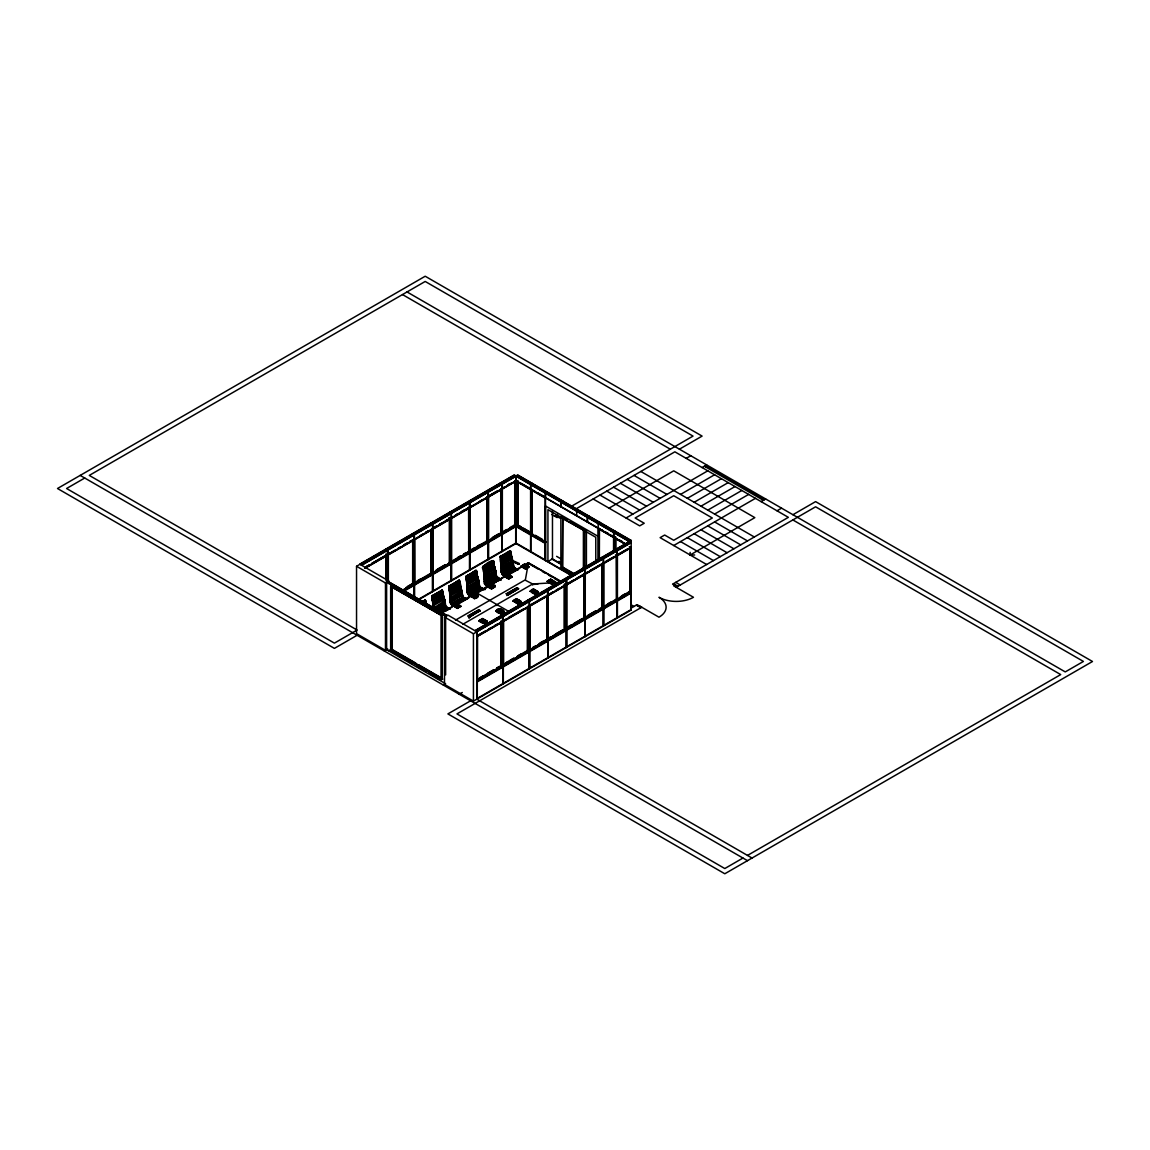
<?xml version="1.0" encoding="UTF-8"?>
<svg xmlns="http://www.w3.org/2000/svg" width="1150" height="1150" viewBox="0 0 1150 1150"><rect width="100%" height="100%" fill="white"/><g stroke="black" fill="none" stroke-linecap="round" stroke-linejoin="round"><path stroke-width="1.5" d="M432.544 596.994L432.055 595.686L432.386 601.306M433.809 607.789L431.854 595.916L440.479 591.273M432.544 600.056L432.544 598.431M432.846 596.548L434.125 607.804M433.119 598.129L434.355 608.106M433.133 597.339L432.745 595.527L433.421 595.815M433.363 607.66L432.673 597.439M433.421 596.548L434.614 608.264M433.536 607.588L432.601 600.976M444.993 601.335L441.931 589.993L443.181 595.312M450.383 608.882L445.812 606.539L445.05 601.306M449.406 591.474L448.974 585.911L449.679 587.161M449.564 588.599L449.65 591.56M450.441 599.409L449.204 585.954L449.046 586.701C452.338 587.751 459.396 577.027 459.31 581.224M449.866 586.716C451.964 591.617 447.494 608.163 456.694 603.908M450.455 586.716C452.582 592.624 448.011 603.017 455.673 605.274M453.833 605.317L452.784 604.771M466.828 598.949C459.482 598.029 462.487 587.808 459.655 581.411M449.679 590.194L451.433 604.052L463.335 597.195L462.142 593.012L462.041 594.78M476.445 572.254C476.416 565.886 470.35 577.976 466.066 576.869C466.929 579.356 466.584 590.41 468.481 594.823M467.691 592.681L466.584 578.766M467.159 578.479L468.409 587.19M467.475 576.883C469.603 582.806 465.046 593.184 472.693 595.441M477.811 596.548C466.699 602.241 486.622 594.751 473.455 593.989C462.171 598.058 471.011 587.233 479.378 585.997L480.801 587.779M470.853 595.484L469.804 594.952L481.606 588.153L484.84 589.548M471.931 596.318L470.968 595.384L470.034 595.944L482.713 588.642L484.423 589.217M471.989 595.815L468.366 594.133L467.834 589.059L479.162 582.331L478.831 580.664M479.119 582.547L477.494 576.337M482.713 588.642L479.579 586.414L479.162 583.122M483.719 570.127L483.129 566.202L483.446 571.823M483.618 568.948L484.869 578.306M483.906 568.804L485.199 578.321M483.92 567.999L483.92 567.065M486.479 585.134L484.581 582.676L484.998 578.277L483.733 571.306L494.155 565.297L493.709 561.746M484.495 567.065C486.622 572.973 482.066 583.366 489.728 585.609M489.009 586.126L487.873 585.508L499.589 578.752L500.868 579.284L497.777 577.976M495.851 570.874L496.139 572.729L492.991 560.956M497.835 577.947L496.139 575.474L494.284 565.872M500.739 557.678L500.149 556.384L500.466 561.991M500.638 559.116L501.731 573.016M501.515 569.926L500.652 556.945M500.94 557.232L502.162 567.669M501.228 557.089L502.449 567.525M501.515 557.232C503.657 563.141 499.086 573.534 506.747 575.791M507.725 574.367L511.937 577.084L508.616 578.881L504.088 576.251L516.767 568.991L515.531 568.445L503.743 575.244L504.908 575.834L516.623 568.934L518.046 569.854L515.056 568.287M504.908 575.834L503.858 575.288M513.087 562.019L510.729 551.914M503.499 575.316L501.788 573.059L513.432 566.332L511.319 555.967M513.346 566.073L515.531 568.445M434.039 602.931L433.967 603.994L433.967 602.931M467.935 584.315L467.489 582.044L468.007 584.329M485.041 573.447L485.027 574.511L485.113 573.447M501.989 564.664L501.731 563.457M432.544 598.719L432.558 597.626M449.564 588.886L449.406 588.469M466.584 579.068L466.613 577.976M466.9 577.817L468.122 587.334M483.604 569.236L483.632 568.143M500.638 559.403L500.652 558.311M432.63 599.481L432.544 598.115L442.75 592.236L442.506 590.511L432.544 596.261M449.679 589.792L449.564 588.283L449.391 590.554M483.704 569.997L483.719 568.574M500.724 560.165L500.753 558.871L510.859 553.049L510.183 550.692L513.015 566.059L515.071 568.617M443.914 603.189L444.073 605.921L445.783 608.278M444.202 603.003L445.683 607.804M445.338 605.648L445.064 602.816L435.074 608.997M479.119 583.151L479.435 586.126M494.989 573.117L495.147 576.438L497.202 579.011M495.089 573.347L495.564 576.61L497.476 578.838M449.564 587.161L449.564 586.442M483.604 567.511L483.719 566.72M500.638 557.678C498.18 555.393 505.267 556.557 507.179 553.035M467.576 591.416L467.791 590.238L479.147 583.697L479.147 582.087M500.739 560.294L500.652 558.9L510.83 552.92M460.115 588.901L458.649 583.395M482.741 589.648L478.371 586.342L476.1 574.655M501.041 571.018L502.133 574.669M500.868 571.133L503.154 575.733M450.987 594.162L450.671 592.94M467.806 589.073L467.806 587.679M501.918 568.948L502.104 574.037M501.429 568.761L500.768 558.124M432.644 596.994L442.606 590.884M467.949 588.929L467.878 587.363L478.918 580.994M483.719 567.511L493.652 561.258L492.89 560.74M484.883 578.292L484.653 583.007L496.441 576.207L500.638 579.241M445.05 604.584L436.339 609.442M468.481 594.636L467.475 591.474L479.119 584.761L467.576 591.531M484.481 581.814L484.768 577.041M496.139 575.058L484.495 581.641L496.168 575.489M501.501 571.996L501.874 569.192L513.216 562.681L512.842 561.027M451.389 598.288L451.116 601.852L452.683 604.296M468.338 589.073L468.467 588.009M485.142 578.766L485.444 583.711L489.009 585.982L485.228 584.085M502.449 568.804L502.09 571.794L503.24 574.367M468.179 588.153L467.446 591.646M501.874 569.092L501.788 567.209M502.219 568.503L501.802 571.938L502.952 574.526M462.07 594.837L450.441 601.306L450.771 600.07L462.128 593.529M501.601 572.01L513.159 565.096L501.515 571.809L501.587 572.858M432.486 597.526L432.357 600.386M449.693 588.354L449.693 587.607M450.771 599.926L450.8 598.676L462.128 591.977L460.144 585.091L449.607 591.057M466.541 577.861L466.411 580.721M466.713 577.789L466.828 590.784M467.791 590.238L467.949 589.073M483.561 568.043L484.207 582.058L486.191 585.278M501.889 570.055L501.63 571.751M484.883 578.766L496.196 572.628M450.441 599.351L450.369 602.658L452.554 605.518M501.515 569.854L501.889 574.152L505.885 576.553M450.728 599.538L450.628 602.312L452.424 604.799M467.561 588.34L467.001 590.683M484.308 579.169L483.647 572.355M484.495 579.082L483.805 572.283M501.342 569.336L500.667 562.523M496.455 576.294L496.139 573.332L484.711 580.333L485.357 584.114M445.754 607.789L444.418 604.627M441.873 590.194L431.854 595.973M463.277 597.224L466.584 598.891L465.649 598.46L453.014 605.777L456.306 603.448M457.556 608.307L460.791 606.381M469.962 595.844C471.759 590.094 483.273 597.31 474.576 598.532L470.034 595.743L473.268 593.702M479.061 620.756L482.583 618.499L486.982 621M483.719 623.286L487.011 621.244L483.747 623.357C472.463 615.897 484.423 627.541 487.039 621.431M507.38 574.037L504.016 576.193L507.308 573.994M496.096 610.923C497.95 605.461 509.45 612.246 500.782 613.697C490.044 611.254 501.889 606.151 504.074 611.786M527.577 566.202L524.572 564.492L521.094 566.26L525.723 569.121L521.051 566.332L524.558 564.104L529 566.648L525.651 569.049L528.971 566.821M530.136 591.273L533.643 589.016L538.099 591.56M533.428 589.087C526.93 590.194 534.951 596.965 538.114 591.948M551.813 584.027L555.091 582.087L550.692 579.586L547.227 581.354L551.842 584.214L555.076 581.914L551.741 584.114L547.17 581.411L550.562 579.212M465.692 598.474L464.571 597.971L452.683 604.842L451.433 604.052L463.249 597.137M516.623 568.934L515.646 568.488L503.743 575.359L502.665 574.669L514.424 567.741M445.395 607.43L446.689 608.12M495.664 573.074L495.707 576.078L497.763 578.637M448.874 586.414L459.411 580.391L448.902 586.399M475.87 570.572L478.932 581.268M509.967 550.879L511.276 555.996M521.051 601.594L517.744 603.736L520.95 601.896L516.465 599.207L513.13 601.076L516.408 598.949M451.907 604.454L450.613 602.658L450.714 596.692M446.703 607.459L449.808 608.767L445.266 611.239M467.734 592.71L479.421 586.04M515.674 568.56L514.352 567.741M443.224 595.283L443.569 596.433L432.86 602.614L433.622 605.849L432.644 600.027M433.291 604.167L444.029 597.856L443.426 596.045M460.446 586.212L449.981 592.681L450.541 596.045M450.8 598.676L450.196 594.291L461.035 587.995L460.575 586.572M475.927 570.529L465.908 576.581L476.431 570.558L477.149 575.158L466.627 581.224L467.576 586.673M467.561 586.212L467.302 584.372L478.055 578.177L477.279 575.618M467.662 586.198L478.587 579.902M484.581 576.394L484.337 574.54L495.075 568.344L494.5 566.548M484.552 576.164L495.621 570.069M511.52 556.729L500.954 563.299L501.716 566.548L500.667 561.574L511.218 555.608M484.797 577.645L495.981 571.191L484.84 577.846M494.931 586.471C484.121 591.79 503.283 585.307 490.734 584.243C479.794 585.364 500.48 593.026 487.054 585.911L490.389 583.783L494.946 586.299M511.951 576.639L508.631 578.824L511.937 577.084M487.039 621.575L484.207 619.749M538.085 592.149L533.887 589.461M494.96 586.831L491.668 588.786M504.031 611.383L500.782 613.697L496.168 611.038M538.056 591.79L534.822 593.874L530.193 591.172L533.499 589.375L537.97 592.063L534.822 594.033M460.877 606.567L456.291 603.851M486.896 621.546L483.647 623.429L487.025 621.589L482.425 618.872L479.205 620.727M453.114 605.576L456.679 603.462M487.054 585.954L490.288 583.869M521.094 566.303L524.342 564.219M547.227 581.383L550.893 579.284M496.225 610.909L499.445 609.04L503.93 611.728L500.667 613.597M547.299 581.411L550.519 579.557L554.99 582.231M500.681 613.467L503.916 611.613M517.701 603.649L520.936 601.781M453.114 605.662L454.969 605.633M504.174 576.179L507.768 574.425M521.194 566.346L524.572 564.492L528.899 567.065L525.651 568.919M84.741 478.026L66.585 488.506L334.406 643.137L357.104 630.042L89.283 475.41L425.198 281.463L693.033 436.094L571.564 506.216M356.543 566.289L359.936 564.319L388.887 581.023L385.48 582.992L356.543 566.289L356.543 633.636L385.48 650.354L385.48 582.992M360.166 564.19L385.825 549.427M386.213 549.154L412.39 534.089M412.721 533.844L430.79 523.466M431.092 523.293L449.478 512.684M449.779 512.497L467.806 502.104M468.064 501.889L486.493 491.309M486.723 491.122L500.236 483.374M500.423 483.216L514.165 475.281M361.646 565.038L517.687 474.95L631.163 540.457L631.178 610.061L473.426 701.126L444.489 684.423L444.489 617.061L447.896 615.092L476.833 631.81L473.426 633.765L444.489 617.061M414.589 598.273L414.417 534.836L432.4 524.4M451.088 518.061L432.702 528.684L432.702 524.227L451.088 513.604M451.303 580.894L451.289 513.288L469.459 503.053L469.459 552.589L451.763 562.81L451.016 562.379L468.711 552.158L468.596 507.538L469.459 508.041L451.763 518.262L451.016 517.816M501.889 484.337L488.376 492.085L486.608 490.935M515.703 543.188L502.234 550.965L502.119 484.193L516.149 476.244M517.816 475.281L532.177 483.575M365.887 566.835L368.848 565.124L366.002 566.893M371.809 563.414L386.616 554.875L387.478 555.364L387.478 582.101M387.478 554.372L390.454 552.661M403.779 544.956L406.741 543.246M409.702 541.535L412.663 539.824L412.663 584.387L402.299 590.367M425.673 532.321L428.634 530.61M433.665 527.706L436.612 525.996M439.573 524.299L442.52 522.589M445.481 520.893L449.909 518.334L450.024 562.954L432.299 573.174L433.047 573.606L450.771 563.385L450.771 518.822L449.161 517.902M455.328 515.2L458.275 513.504M461.222 511.793L464.169 510.097M489.268 495.607L496.613 491.366M510.312 483.46L507.366 485.156L510.427 483.518M371.924 563.486L386.731 554.933L386.731 579.887M387.593 554.429L395.011 550.16M397.972 548.449L400.933 546.739M403.894 545.028L406.856 543.317M409.817 541.607L413.526 540.327L413.526 584.876L403.161 590.87M419.894 535.785L422.841 534.089M425.787 532.378L428.734 530.682M433.78 527.764L436.727 526.067M439.688 524.357L450.024 518.391M455.429 515.272L458.39 513.561M461.337 511.865L468.711 507.596M469.329 507.251L472.276 505.54L469.214 507.179L469.214 551.741L486.924 541.506L487.039 497.016L487.787 497.447L470.077 507.682L470.077 552.23L469.329 551.799L487.039 541.578L486.924 496.958M479.651 501.285L482.612 499.574M489.382 495.664L498.194 490.576M501.601 488.621L504.534 486.91M364.823 567.87L387.478 554.846L387.435 550.361L361.819 565.153L359.936 564.061L514.28 474.95L631.163 542.441L476.833 631.537L476.833 699.157M414.417 539.293L432.4 528.856M469.761 507.337L488.146 496.714L488.146 492.257L469.717 502.852L469.617 570.328L469.617 552.762L451.605 563.155M488.419 496.57L501.889 488.793M502.119 488.649L516.149 480.7M364.708 568.244L515.991 480.916M365.283 568.186L387.478 555.364M413.526 540.327L388.341 554.861L388.341 581.598M430.891 523.092L432.587 524.084L432.587 591.704L432.443 529.402L414.733 539.623L414.733 584.186L432.443 573.965L430.833 573.031L430.833 530.265M450.771 518.822L433.047 529.058L432.299 528.626M532.292 483.374L530.466 484.552L516.106 476.258M532.364 483.733L547.069 492.171M530.466 489.009L516.106 480.714M534.635 490.949L530.955 489.814L545.071 497.964L545.819 497.533M388.657 581.814L446.847 615.408M545.402 493.12L530.711 484.696L530.711 489.152L545.402 497.576L545.402 493.12L547.184 491.984M545.661 493.264L560.869 502.061L562.652 500.911M547.271 492.344L562.523 501.098M442.017 679.449L391.101 650.052L391.101 586.141L442.017 615.538L442.017 679.449L390.655 650.311L390.655 586.399L391.46 585.925M545.661 497.72L560.869 506.503M415.754 663.09L392.639 649.75L391.906 650.181L392.265 586.73L392.265 649.966L442.75 679.032M407.474 586.514L411.916 583.956L413.526 584.876M417.551 580.692L420.497 578.996M437.345 569.264L444.734 565.009M457.527 557.621L460.474 555.924M463.421 554.214L466.368 552.518M471.414 549.599L474.361 547.903M477.322 546.192L480.269 544.482M492.933 537.179L498.812 533.787M406.108 587.564L412.131 584.085M415.969 581.871L430.977 573.203L430.977 529.863M435.793 570.429L444.806 565.225M451.49 561.358L460.503 556.169M463.493 554.429L466.497 552.704M469.804 550.793L484.826 542.124M491.424 538.315L498.899 534.003M503.614 531.271L506.604 529.546M509.608 527.821L512.598 526.082M413.871 583.683L431.581 573.462L431.581 528.914M433.665 572.254L449.909 562.882M450.901 562.307L468.596 552.086M500.279 532.939L501.889 533.873L488.664 541.506L487.916 541.075L501.026 533.37L501.026 488.808M501.486 533.111L514.726 525.464L514.726 480.901M402.414 590.439L412.778 584.444L412.778 539.896M413.986 583.754L431.696 573.534L431.696 528.971L432.443 529.402M487.916 541.075L501.141 533.428L501.141 488.879M501.601 533.169L514.841 525.521L514.841 480.973L515.588 481.404L502.349 489.052L502.349 533.6L501.601 533.169L501.486 488.549M470.077 552.23L487.787 542.009L486.177 541.075M502.349 533.6L515.588 525.952L513.978 525.033M403.204 591.114L413.741 585.019M414.589 584.531L432.587 574.137M432.903 573.965L450.915 563.558M469.919 552.589L487.945 542.182M488.549 541.837L502.004 534.06M502.234 533.931L515.703 526.154M520.792 526.643L517.974 525.018L516.364 525.938L530.466 534.089L531.214 533.658L531.214 489.095L521.338 483.402M403.204 591.632L413.741 585.537M414.589 585.062L432.587 574.655M432.903 574.482L450.915 564.075M451.605 563.687L469.617 553.294M469.919 553.107L487.945 542.714M488.549 542.354L502.004 534.592M502.234 534.448L515.703 526.671M562.738 501.271L615.25 531.544M554.501 516.077L557.678 514.237M558.023 517.054L557.117 517.572L551.626 514.409M417.579 599.84L432.587 591.172M450.915 580.592L432.903 590.999L432.903 528.885M469.617 569.796L451.605 580.189L451.605 518.075M487.945 559.216L469.919 569.624L469.761 502.881L467.906 501.716M502.004 551.094L488.549 558.871L488.549 496.757M532.565 533.442L530.955 534.376L545.071 542.512L545.819 542.081M357.104 635.274L334.406 648.384L57.5 488.506L425.198 276.23L702.104 436.094L679.406 449.204M418.758 599.682L515.991 543.548L571.852 575.805M562.221 516.853L559.949 518.161L555.407 515.545M576.136 508.817L674.863 451.821L788.354 517.342L672.592 584.171L677.134 586.788M572.844 573.994L562.293 567.899L562.738 518.118L562.738 567.64L574.799 574.612M578.436 510.025L576.61 510.931L576.739 515.991M421.978 601.493L425.356 600.041L426.032 604.67L425.313 600.07M448.874 586.141L459.195 580.204M465.908 576.322L476.215 570.371M482.928 566.49L493.235 560.539M499.948 556.658L510.025 550.678M420.871 602.327L425.327 600.027L422.51 601.68M510.471 550.908L500.077 557.132M431.983 596.447L442.391 590.209M484.481 566.131L487.312 564.492M490.159 562.853L493.005 561.214M422.683 601.967L425.543 600.314L426.061 604.613M493.637 560.999C466.771 580.779 496.599 550.936 494.026 564.592M500.638 556.945L510.658 551.166M422.74 602.341L425.558 600.573M459.583 580.649L449.707 586.773M476.632 571.09C469.372 576.179 464.686 573.721 466.699 579.959M510.6 551.195L500.782 557.29M449.564 588.283L459.77 582.403L459.368 580.362M476.79 572.571L466.584 578.464L466.684 579.816L476.948 573.893M483.604 568.632L493.81 562.753M442.75 592.236L442.908 593.558L432.644 599.61M449.549 589.706L459.928 583.726L459.77 582.403M483.589 570.055L493.982 564.061M500.609 560.223L511.003 554.242L510.859 553.049M432.573 600.875L443.109 594.809M476.56 570.86L477.092 575.187L466.627 581.224L467.619 585.896M483.776 571.449L494.169 565.326M500.667 561.574L511.189 555.493M432.961 602.514L443.555 596.404M477.624 576.783L466.914 582.949L477.638 576.898M494.644 566.95L483.934 573.131L494.658 567.065M460.618 586.716L449.894 592.782L450.283 594.191M501.084 563.342L511.664 557.117M512.109 558.541L501.357 564.707L512.109 558.541L511.678 557.232M450.196 594.291L461.035 587.995M467.216 584.459L478.055 578.177M484.236 574.626L495.089 568.373M686.219 458.376L690.762 455.745M433.478 605.648L444.475 599.308L443.569 596.433M450.498 595.815L461.495 589.476L461.064 588.139M501.573 566.332L512.641 560.237M587.276 517.356L589.073 516.163M587.449 517.457L587.506 521.884M501.932 567.712L513.001 561.358L501.874 568.014M433.838 607.962L444.906 600.674L444.029 597.856M450.915 597.497L461.926 590.856M467.777 587.463L478.946 581.023M433.78 608.508L445.122 601.982L444.906 600.674M609.04 508.171L673.727 470.824L754.831 517.644L690.144 554.99L690.144 552.359M462.128 593.371L450.771 600.07M467.691 590.166L479.147 583.553M435.16 609.083L445.107 603.348M484.811 580.419L496.168 573.864M513.202 564.032L501.731 570.501L513.216 563.529L514.409 567.712L502.507 574.569L501.702 572.829M450.441 601.306L462.084 594.579M484.768 582.878L496.412 576.164M438.006 609.946L445.381 605.691L446.761 607.43M450.613 602.658L462.271 595.556M501.673 573.174L513.461 566.375M446.214 606.97L438.869 611.211L446.286 606.999M469.574 595.686L468.223 594.234L480.341 587.334L468.208 593.918M484.668 582.992L485.501 584.43L497.404 577.573L485.501 584.804M499.589 578.752L498.511 578.277L486.723 585.077L485.602 584.372M440.119 612.087L447.551 607.804M498.626 578.321L486.191 584.947M441.255 612.576L448.673 608.307M487.068 586.126L499.732 578.824M562.293 518.377L583.841 530.294M441.413 612.792L528.238 562.753L560.452 581.009M442.937 612.389L452.022 607.143M455.055 605.403L471.716 595.772M476.272 593.156L503.542 577.401M506.575 575.647L521.726 566.907M524.759 565.153L528.942 563.284L560.452 581.469M459.598 603.247L468.697 598M474.95 594.248L482.368 589.964M488.391 586.629L483.618 589.375M490.475 585.134L496.441 581.828M497.476 581.368L500.509 579.629M509.076 574.526L518.693 569.121M599.912 522.416L598.216 523.408L598.216 561.071M598.244 523.681L600.041 522.488M391.906 586.946L441.212 615.423L441.945 614.991M442.017 615.538L390.655 586.399M384.344 651.001L387.751 649.046M702.104 467.547L706.646 464.931M602.456 530.107L598.604 528.871L613.554 537.496L614.301 537.064L614.301 551.324M388.312 650.67L389.448 650.023M706.071 467.216L707.207 466.569M390.655 650.311L391.46 649.836L442.391 679.233M595.772 562.336L595.772 537.28L547.932 509.666L547.932 561.545L552.474 558.929L561.732 564.276M626.074 518.003L707.782 470.824M455.486 620.137L525.378 579.787L528.439 562.753L529.043 564.276M478.558 609.874L468.064 616.069L469.789 617.076C477.221 612.418 479.651 608.091 480.24 611.038M506.374 593.961L516.853 587.751L518.549 588.699L508.099 594.952L506.374 593.731L508.099 594.952M506.834 594.248L517.27 588.225M613.554 532.522L615.379 531.357M472.176 614.445L472.463 614.574M475.755 612.979L474.921 612.533L474.691 613.424M477.408 611.455L476.704 611.656L477.494 611.973M515.516 589.159C514.194 590.381 517.414 588.757 515.976 588.973M615.466 531.717L631.034 540.644M477.667 611.096L478.069 611.469M509.349 593.227L508.803 593.328M510.471 592.394L511.276 592.609M512.986 591.316L513.259 590.41L514.05 590.87M680.541 494.414L714.596 474.749M469.329 616.817L479.766 610.65L469.329 616.688L469.329 618.154L468.539 617.694M480.24 610.808L469.646 616.86M518.549 588.699L508.07 594.751M613.554 536.978L561.085 506.69L561.128 502.205L613.597 532.493L613.554 551.756M462.76 624.321L532.637 583.984L560.409 582.317M614.071 552.058L614.071 537.798L614.819 537.366L614.819 549.844L614.934 537.309M562.293 567.899L563.184 567.381L573.735 573.476M687.355 498.338L721.395 478.688M479.147 620.856L482.813 618.944M513.188 601.206C514.941 596.088 526.341 602.686 517.802 603.865L513.173 601.004L517.802 603.822M530.207 591.373L533.514 589.49M534.721 593.946L537.97 592.063M694.154 502.277L728.209 482.612M631.163 540.457L475.137 630.559L477.049 631.681L477.049 636.137L502.665 621.345L502.622 616.86L477.049 631.681M475.353 630.703L501.012 615.94M501.4 615.652L527.577 600.587M527.908 600.357L545.977 589.979M546.279 589.792L564.664 579.183M564.966 579.011L582.992 568.603M583.251 568.402L601.637 557.779M601.91 557.635L615.423 549.872M615.609 549.714L629.352 541.794M503.096 621.101L503.053 616.616L529.23 601.551L529.23 606.007L503.053 621.072M700.968 506.201L735.023 486.551M485.631 630.832L476.646 635.907L477.509 636.396L502.665 621.877L502.665 666.425L477.509 680.958L476.761 680.527L501.802 665.922L501.918 621.431L502.665 621.877M488.477 629.064L491.553 627.426M494.399 625.643L497.476 624.004M502.679 620.871L505.756 619.232M508.602 617.449L523.523 608.968M530.538 604.785L545.402 596.332M547.371 595.067L553.394 591.718M556.241 589.95L559.303 588.311M562.249 586.601L565.958 585.336L565.958 629.884L548.234 640.119L547.486 639.688L547.371 596.85M573.577 580.074L566.202 584.329L566.95 584.761L584.646 574.54M576.524 578.364L583.898 574.109M587.463 572.053L584.516 573.749L585.264 574.181L602.974 563.96L602.226 563.529L602.226 608.077L584.516 618.312L585.264 618.743L602.974 608.508L601.364 607.588M590.309 570.285L600.746 564.377M605.921 561.258L613.396 557.074M618.139 554.199L627.081 549.168M529.604 605.791L547.63 595.384L547.63 590.928L529.604 601.335L527.749 600.185M584.646 574.008L566.576 584.387L566.576 579.931L564.779 578.809M631.048 547.227L617.306 555.163M476.833 636.525L631.178 547.414M502.794 620.942L503.542 621.374L528.712 606.826L528.712 651.389L503.542 665.922L502.794 665.491L527.965 650.957L527.965 606.395M546.077 589.605L547.788 590.582L547.788 658.202L547.63 595.916L529.92 606.136L529.92 650.684L529.173 650.253L546.883 640.033L547.63 640.464L529.92 650.684M548.234 595.556L565.958 585.336M617.191 550.505L617.191 618.125L617.076 555.809L603.851 563.457L603.103 563.026M707.782 510.14L741.822 490.475M714.596 514.064L748.636 494.414M441.945 678.227L441.212 678.644L441.212 615.423M673.727 545.517L755.449 498.338M761.688 499.33L762.824 498.669M443.354 685.069L445.625 683.761L386.616 649.692L386.616 582.331L445.625 616.4L445.625 674.906M761.113 501.616L765.656 498.999M480.341 677.465L483.287 675.754M487.729 673.181L493.652 669.774M496.613 668.064L499.574 666.353M506.374 662.429L513.777 658.145M518.219 655.586L521.18 653.876M540.112 642.936L543.073 641.24M548.104 638.336L551.051 636.626M555.493 634.067L562.867 629.812M568.287 626.678L571.234 624.982M574.181 623.271L581.569 619.016M588.081 615.25L595.456 610.995M608.12 603.678L611.053 601.982M621.805 595.772L624.752 594.076M477.178 679.535L493.738 669.976M496.757 668.236L499.761 666.497M504.721 663.636L507.739 661.897M510.744 660.158L513.762 658.418M516.781 656.679L527.318 650.598L527.318 607.243M532.666 647.508L535.67 645.768M538.674 644.043L546.178 639.716M552.489 636.065L562.997 629.999M566.677 627.871L581.684 619.203M586.5 616.429L595.513 611.225M598.518 609.486L601.522 607.761M603.621 606.539L615.581 599.639M620.296 596.908L629.28 591.732M502.679 665.419L527.85 650.886L527.85 606.337M529.058 650.196L546.768 639.975M547.371 639.616L565.096 629.395M566.087 628.82L583.783 618.599M615.466 599.438L617.076 600.372L603.851 608.005L603.103 607.574L616.213 599.869M616.673 599.61L629.913 591.962L629.913 547.414M476.761 680.527L501.918 665.994L501.802 621.374M547.486 639.688L565.211 629.452L565.096 584.832M603.103 607.574L616.328 599.941L616.213 555.321M616.673 556.83L616.788 599.668L630.027 592.034L630.027 547.472L630.775 547.903L617.536 555.551L616.788 555.119M566.49 647.407L566.476 579.787L584.646 569.552L584.646 619.088L566.95 629.309L566.202 628.878L583.898 618.657L583.783 574.037M477.293 681.346L502.881 666.569L502.881 684.121L502.881 616.501M503.326 666.31L528.928 651.518M529.776 651.044L547.788 640.636M548.09 640.464L566.116 630.056M566.792 629.668L584.804 619.261L584.804 636.827L584.804 569.207M585.106 619.088L603.132 608.681M603.736 608.336L617.191 600.573M617.421 600.429L630.89 592.652M477.293 681.864L502.881 667.086M503.326 666.842L528.928 652.05M529.776 651.561L547.788 641.168M548.09 640.996L566.116 630.588M566.792 630.186L584.804 619.793M585.106 619.62L603.132 609.212M603.736 608.867L617.191 601.091M617.421 600.961L630.89 593.184M459.238 694.255L462.271 692.501M777.012 510.787L781.54 508.171M470.594 700.796L447.896 713.906L724.802 873.77L1092.5 661.494L815.594 501.616L792.896 514.726M630.991 608.192L637.129 604.656L641.657 607.272M502.881 683.603L477.293 698.381L477.293 636.266M528.928 668.553L503.326 683.344L503.326 621.23M547.788 657.671L529.776 668.078L529.776 605.964M566.116 647.091L548.09 657.498L548.09 595.384M584.804 636.309L566.792 646.702L566.792 584.588M603.132 625.715L585.106 636.122L585.106 574.008M617.191 617.607L603.736 625.37L603.736 563.256M630.89 609.687L617.421 617.464L617.421 555.349M638.207 606.251L639.127 605.734L658.979 617.191A24.394 14.088 0 0 0 658.979 597.281A24.394 14.088 0 0 0 693.479 597.281L673.627 585.81L674.533 585.293M641.729 607.243L456.967 713.906L724.802 868.538L742.958 858.044M676.229 587.319L815.594 506.805L1083.415 661.437L1065.259 671.916L407.043 291.956M747.5 855.428L1060.717 674.59L792.896 519.958M507.323 574.425L511.879 576.998M490.403 584.214L494.946 586.687M473.311 594.061L477.825 596.663M501.874 569.192L501.817 567.812M502.507 574.569L503.743 575.244M451.433 604.052L452.683 604.727M456.435 603.477L460.863 605.921M516.623 598.891L521.022 601.349M470.321 615.466L471.184 615.466M532.637 584.459L537.841 584.143M425.141 599.854L425.744 604.497M690.144 554.99L694.672 554.99M550.749 579.197L555.076 581.699M501.529 562.379L501.846 563.615M484.509 572.211L484.653 573.002M433.449 601.694L433.809 603.218M558.656 561.459L561.761 561.933M511.103 559.403L510.499 557.276L511.175 559.418M494.155 569.25L493.465 567.108L493.925 568.503M477.135 579.082L476.445 576.926M443.081 598.733L442.649 597.569M433.78 607.315L433.924 607.761M481.491 588.11L480.757 587.808M470.005 594.708L472.693 595.786M452.985 604.541L455.673 605.619M489.44 586.098L486.766 585.019L487.873 585.666M472.42 595.93L468.912 594.176L467.734 591.172M505.885 576.207L502.967 574.971M468.582 594.191L471.831 595.858M452.151 604.598L454.811 605.691M471.845 596.217L468.841 594.909L467.216 592.595M517.744 569.394L516.767 568.991M480.441 588.671L483.072 589.777M516.796 569.997L512.426 566.691L509.809 552.446M501.069 580.376L495.722 577.171L493.609 566.849M481.002 587.952L484.969 589.591M465.721 599.481L461.351 596.174L458.936 583.208M446.962 607.602L449.564 608.724M448.701 609.299L444.331 606.007L441.916 593.041M483.647 589.404L480.197 587.621L478.759 584.775M480.729 588.455L483.359 589.591M480.183 588.843L482.799 589.964M449.607 609.054C442.089 606.812 444.964 596.893 442.29 591.057M519.354 563.5L514.021 561.128M513.274 561.746L518.995 564.377M529.043 563.802C526.743 564.42 528.612 560.913 528.439 564.161M705.511 465.577L764.52 499.646M704.375 466.239L763.384 500.308M402.5 294.572L670.335 449.204M640.823 471.471L754.314 536.992M634.009 475.41L666.928 494.414M714.596 521.928L747.5 540.931M627.21 479.334L660.114 498.338M707.782 525.866L740.686 544.856M620.396 483.273L653.301 502.277M700.968 529.791L733.887 548.794M613.582 487.198L646.501 506.201M694.154 533.715L727.073 552.719M606.783 491.136L639.688 510.14M687.355 537.654L720.259 556.658M599.969 495.061L632.874 514.064M680.541 541.578L713.46 560.582M593.156 498.999L639.688 525.866L644.23 523.236L635.145 518.003L673.727 495.722L712.324 518.003L673.727 540.27L664.657 535.038L660.114 537.654L706.646 564.521M629.381 541.607L613.812 532.666L613.812 537.122L626.276 544.266M515.861 476.272L515.861 480.714L626.592 544.769M631.005 542.742L617.306 550.706L615.494 549.527M537.352 492.646L544.525 496.656M605.331 531.889L608.436 533.557M611.311 535.339L614.416 537.007M619.304 539.954L622.409 541.621M530.466 489.541L516.364 481.39L517.112 480.959L517.112 525.507L531.329 533.586L531.329 489.037M614.071 537.798L626.031 544.712M629.28 546.652L630.89 547.572L630.89 610.219M598.216 536.418L545.488 505.986L545.488 560.582L545.488 492.962M675.711 582.374L680.254 585.005M563.874 518.104L566.864 519.829M569.854 521.554L584.804 530.193L584.804 567.755M500.308 483.014L502.119 484.193M673.44 583.683L677.982 586.313M615.466 554.889L617.076 555.809M601.795 557.434L603.606 558.613L617.076 550.836L617.033 555.263L603.606 563.069M523.609 528.267L530.668 532.349M530.768 532.666L517.859 525.205L517.859 481.864M535.311 535.282L542.498 539.436M545.934 542.024L531.702 533.931L531.702 489.382M516.235 526.139L530.596 534.419M530.826 534.563L545.186 542.857M629.165 591.531L630.775 592.466L617.536 600.113L616.788 599.668M516.235 526.657L530.596 534.951M530.826 535.081L545.186 543.375M583.107 568.229L584.962 569.379L603.348 558.771L603.348 563.227L584.962 573.836M556.6 556.341L561.143 558.972M469.416 507.481L451.389 517.888L451.389 513.432L449.578 512.296M636.281 605.144L640.823 607.761M551.583 558.857L560.884 564.233M631.034 604.727L634.009 606.452M572.844 575.173L560.884 568.273L560.884 516.379M530.596 551.454L516.235 543.174L516.235 481.059M545.186 559.892L530.826 551.598L530.826 489.483M547.932 561.545L572.628 575.805M530.538 564.679L538.013 568.991M542.498 571.579L545.488 573.304M548.492 575.043L551.482 576.768M554.473 578.493L557.462 580.218M523.408 565.024L527.864 567.597M549.499 580.089L553.955 582.662M548.148 580.894L552.604 583.467M548.406 581.296L548.349 581.311A3.939 2.401 -3 0 0 549.513 581.727A3.364 2.056 -3 0 1 551.08 582.633M546.883 595.484L547.63 595.916M467.849 551.655L469.459 552.589M583.036 618.168L584.646 619.088M506.388 574.856L510.844 577.429M532.479 589.907L536.935 592.494M531.128 590.726L535.584 593.299M531.372 591.114L531.343 591.129A3.939 2.401 -3 0 0 532.479 591.56A3.364 2.056 -3 0 1 534.06 592.451A4.111 2.516 -3 0 0 534.836 593.113L535.339 593.443M532.45 591.589A3.292 2.012 -3 0 1 534.003 592.48A4.183 2.544 -3 0 0 534.793 593.141L535.383 593.429M518.549 588.929L516.824 587.923M514.999 589.548L515.789 590.008M515.43 590.209L514.596 589.634L515.43 590.065M514.424 590.654L513.633 590.338L514.424 590.798L514.309 589.864M412.562 533.672L414.417 534.836M511.621 592.106L511.879 591.201L512.641 591.819M511.851 591.215L512.684 591.804M510.471 592.149L511.304 592.595M509.91 593.4L509.119 592.94M508.947 593.817L508.142 593.357L508.933 593.961M509.292 594.018L507.926 593.227M489.368 584.674L493.824 587.247M515.459 599.739L519.915 602.312M449.161 562.451L450.771 563.385M565.958 629.884L564.348 628.949L564.348 584.401M518.564 603.132L514.309 600.961A3.939 2.401 -3 0 0 515.459 601.378A3.364 2.056 -3 0 1 517.04 602.284A4.169 2.544 -3 0 0 517.773 602.959M518.319 603.276L517.773 602.959A4.183 2.544 -3 0 1 516.982 602.298A3.292 2.012 -3 0 0 515.43 601.407M508.817 611.469L476.272 592.681L476.272 594.09M472.348 594.507L476.804 597.08M498.439 609.572L502.895 612.145M501.544 612.95L497.289 610.794A3.939 2.401 -3 0 0 498.439 611.211A3.292 2.012 -3 0 1 499.948 612.131A4.169 2.544 -3 0 0 500.753 612.792L501.285 613.094M385.997 549.01L387.909 550.131M501.184 615.523L503.096 616.644M476.114 612.763L475.324 612.447L476.114 612.907L475.999 611.973M473.556 613.467C475.654 614.488 472.592 612.605 473.311 614.215M455.314 604.339L459.784 606.913M481.419 619.404L485.875 621.977M471.615 615.509L470.824 615.049M484.524 622.783L480.269 620.626A3.939 2.401 -3 0 0 481.419 621.043A3.364 2.056 -3 0 1 482.986 621.934A4.169 2.544 -3 0 0 483.733 622.61L484.265 622.926M470.997 616.141L469.631 615.336M527.102 650.454L528.712 651.389M387.981 581.541L447.005 615.609M387.421 581.871L446.43 615.94M397.641 589.49L402.27 592.164M405.346 593.946L408.437 595.729M413.066 598.402L416.156 600.185M419.247 601.967L422.323 603.75M433.133 609.989L442.391 615.322M502.665 666.425L501.055 665.491L501.055 620.942M418.83 664.872L440.407 677.336M476.646 699.056L752.042 858.044M395.183 653.717L406.051 659.985M409.156 661.782L412.261 663.579M416.933 666.267L426.247 671.643M429.353 673.44L440.22 679.707M80.198 475.41L747.5 860.674M521.741 565.886L526.513 568.402M521.683 565.915L522.229 566.217A4.183 2.544 -3 0 0 523.351 566.677A3.292 2.012 -3 0 1 524.889 567.568A3.996 2.444 -3 0 0 525.679 568.229L526.226 568.531M507.682 574.023L511.923 576.438M505.037 575.661L509.493 578.234M504.663 575.747L505.253 576.035A4.183 2.544 -3 0 0 506.331 576.495A3.364 2.056 -3 0 1 507.926 577.372M509.249 578.349L508.659 578.048A3.996 2.444 -3 0 1 507.869 577.386A3.292 2.012 -3 0 0 506.331 576.495A4.111 2.516 -3 0 1 505.253 576.021M504.074 576.092L508.688 578.953M495.506 573.088L496.139 576.236L498.051 578.45M512.771 590.812L513.044 591.589L512.253 591.129M488.017 585.494L492.473 588.067M487.643 585.566L488.232 585.867A4.111 2.516 -3 0 0 489.339 586.284A3.364 2.056 -3 0 1 490.906 587.204A3.996 2.444 -3 0 0 491.639 587.88L492.229 588.168M470.982 595.312L475.439 597.885M470.623 595.398L471.213 595.686A4.183 2.544 -3 0 0 472.276 596.16A3.292 2.012 -3 0 1 473.829 597.051A3.996 2.444 -3 0 0 474.619 597.712L475.209 598M470.034 595.901L474.634 598.417M474.835 612.936L473.958 613.238M453.963 605.144L458.419 607.717M453.589 605.231L454.178 605.518A4.111 2.516 -3 0 0 455.285 605.949A3.364 2.056 -3 0 1 456.866 606.855M458.189 607.832L457.599 607.531A3.996 2.444 -3 0 1 456.809 606.869A3.292 2.012 -3 0 0 455.256 605.978A4.183 2.544 -3 0 1 454.135 605.533M452.999 605.576L457.628 608.436L453.014 605.777M486.594 585.853L484.941 584.559M469.401 595.772L467.044 592.681M452.367 605.59L450.901 604.224M463.148 598.676L460.877 595.154M514.783 568.804L512.727 566.246L510.097 551.928M463.996 598.101L461.941 595.542L461.725 591.402M463.709 598.288L461.509 595.183M452.137 604.943L451.317 604.296M463.421 598.489L461.179 594.967M514.165 568.776L512.239 565.484M513.878 568.962L511.951 565.671M486.723 584.646L485.933 583.826M480.412 588.254L478.472 584.962M480.125 588.441L478.199 585.134M479.838 588.628L477.911 585.321M469.703 594.464L468.036 591.028M480.355 587.363L479.622 586.399M479.564 588.412L478.86 587.549M502.564 574.439L501.946 573.505M475.467 571.967L475.094 570.975L475.698 571.421M467.188 576.739L466.785 575.863L467.475 576.164M485.731 583.567L485.056 581.196M484.294 583.438L484.668 584.186M484.481 583.337L484.854 584.099M450.455 585.982L449.765 585.695L451.389 597.008M444.906 600.803L444.475 599.308M450.254 603.103L449.621 591.143M476.359 576.926L476.891 578.335M442.851 598L442.304 596.577L442.764 597.727M459.425 586.759L459.784 587.909M476.589 576.682L478.242 582.762M459.569 586.514L461.078 591.402M459.281 586.701L460.791 591.589M442.549 596.332L444.058 601.234M442.491 596.117L442.132 594.751M450.196 602.428L449.607 592.006M442.118 595.484L442.333 596.232M512.152 561.919L510.011 553.725M511.865 562.106L509.723 553.912M494.845 571.938L492.847 565.009M461.366 591.215L459.224 583.021M444.346 601.048L442.204 592.854M443.771 601.421L441.543 592.494M461.653 591.028L459.425 582.087M493.379 566.404L492.89 562.824L492.89 564.664M476.359 576.236L475.769 572.111M459.339 586.069L458.735 581.929M442.304 595.887L441.715 591.761M493.824 565.196L495.65 573.519L493.077 561.761M484.869 573.735L485.027 574.511L484.596 572.226M450.685 592.681L450.469 591.862L450.771 593.098M433.967 603.994L433.536 601.709M510.37 556.082L510.097 554.717M501.889 563.902L502.061 564.679M484.064 573.174L484.337 574.54M467.044 583.007L467.302 584.372M449.779 591.56L449.981 592.681M500.897 562.623L500.638 560.467M483.877 572.441L483.618 570.299M466.857 582.274L466.584 580.117M449.837 592.106L449.564 589.95M432.817 601.939L432.544 599.783M492.847 560.711L493.709 564.449M425.112 604.569L424.911 602.614M432.573 601.838L433.536 607.674M476.689 574.281L478.831 582.389M476.387 574.468L478.544 582.576M475.812 574.842L477.954 582.949M425.457 604.684L424.982 601.076M477.796 580.75L477.94 581.943M459.942 583.855L460.072 585.019M501.63 562.393L501.745 563.198M485.429 577.357L484.193 569.997M459.54 580.692L459.942 584.229M462.142 592.279L462.07 591.474M492.789 561.947L492.89 563.155M476.057 571.593L476.158 572.456M424.695 601.594L425.04 604.454M492.603 563.011L492.689 563.744M475.582 572.829L475.669 573.577M424.508 602.312L424.609 603.06M492.991 563.558L495.233 573.261M424.896 602.873L425.04 604.138M509.924 554.846L510.025 552.762M493.077 564.549L493.005 562.594M458.778 583.079L458.85 584.329M444.475 601.824L444.489 602.816M500.739 560.711L500.753 561.473M483.719 570.544L483.733 571.306M466.699 580.376L466.713 581.138M615.681 536.863L615.681 551.123M615.552 538.272L615.552 550.404M613.942 537.467L613.942 551.339M603.491 558.411L603.506 626.031M603.132 563.601L603.132 626.247M602.111 563.457L602.111 608.019L584.401 618.24L584.401 573.692M599.466 528.382L599.351 558.742M598.474 528.54L598.474 561.473M587.363 517.141L587.363 522.114M586.414 531.041L586.414 566.835M585.264 574.181L585.264 618.743M583.395 530.553L583.395 569.466M566.116 584.976L566.116 647.622M564.492 584.056L564.492 629.136M560.956 501.889L560.956 506.877M552.474 510.614L552.474 558.929M546.768 595.413L546.883 640.033M545.186 497.777L545.186 560.409M532.637 584.919L532.637 583.984L525.378 580.261M531.817 489.311L531.817 533.873M530.596 484.366L530.596 551.986M529.46 601.163L529.474 668.768M528.928 606.438L528.928 669.084M517.974 480.456L517.974 525.018M517.227 480.887L517.227 525.449M516.997 588.024L506.402 593.788M515.991 475.927L516.005 543.562M515.703 481.074L515.703 543.72M511.678 592.236L510.873 591.919M506.834 594.104L506.834 595.585M503.542 621.374L503.542 665.922M502.004 484.006L502.004 551.626L501.889 489.311L488.664 496.944L487.916 496.512L487.945 559.748M501.271 622.279L501.271 665.634M496.915 604.598L496.915 605.547M488.304 491.912L488.319 559.518M478.975 610.334L468.539 616.227M478.702 610.147L468.064 615.839L469.789 617.076M477.509 636.396L477.509 680.958M477.121 612.188L476.301 611.886M473.426 633.765L473.426 701.126M470.637 615.926L469.847 615.609M450.915 518.477L450.915 581.109M449.305 517.543L449.305 562.623M441.586 615.207L441.586 679.707M414.259 534.664L414.273 596.908M413.741 539.939L413.741 597.209M388.125 554.731L388.125 582.475M387.694 550.002L387.694 581.828M386.084 554.041L386.084 580.894M385.868 554.429L385.868 579.384M524.961 567.539A3.364 2.056 -3 0 0 523.379 566.634A4.111 2.516 -3 0 1 522.273 566.188M549.47 581.756A3.292 2.012 -3 0 1 551.023 582.648A4.169 2.544 -3 0 0 551.813 583.309L551.813 583.309A4.183 2.544 -3 0 1 551.023 582.648M473.886 597.023A3.364 2.056 -3 0 0 472.319 596.117A4.111 2.516 -3 0 1 471.213 595.686M490.849 587.219A3.292 2.012 -3 0 0 489.311 586.327A4.183 2.544 -3 0 1 488.189 585.882M481.39 621.072A3.292 2.012 -3 0 1 482.928 621.963A4.183 2.544 -3 0 0 483.719 622.624M498.41 611.239A3.996 2.444 -3 0 1 497.289 610.794M500.739 612.792A4.183 2.544 -3 0 1 499.948 612.131M498.439 611.196A3.364 2.056 -3 0 1 500.02 612.116M534.793 593.127A4.169 2.544 -3 0 1 534.003 592.466M442.304 596.577L442.29 597.54L442.405 596.591M493.379 567.094L493.364 568.057L493.465 567.108M510.399 557.261L510.384 558.239L510.499 557.276M414.043 535.052L387.866 550.102L387.909 554.587L414.043 539.508L414.043 535.052M518.075 588.541L507.639 594.708L518.075 588.541M566.317 580.146L547.932 590.755L547.932 595.211L566.317 584.602L566.317 580.146M518.664 564.147L513.346 561.775L518.722 564.176M510.298 593.026L509.507 592.566L510.298 593.026M473.369 614.344L472.578 613.899L473.369 614.344M472.003 615.149L471.198 614.689L472.003 615.149"/></g></svg>
